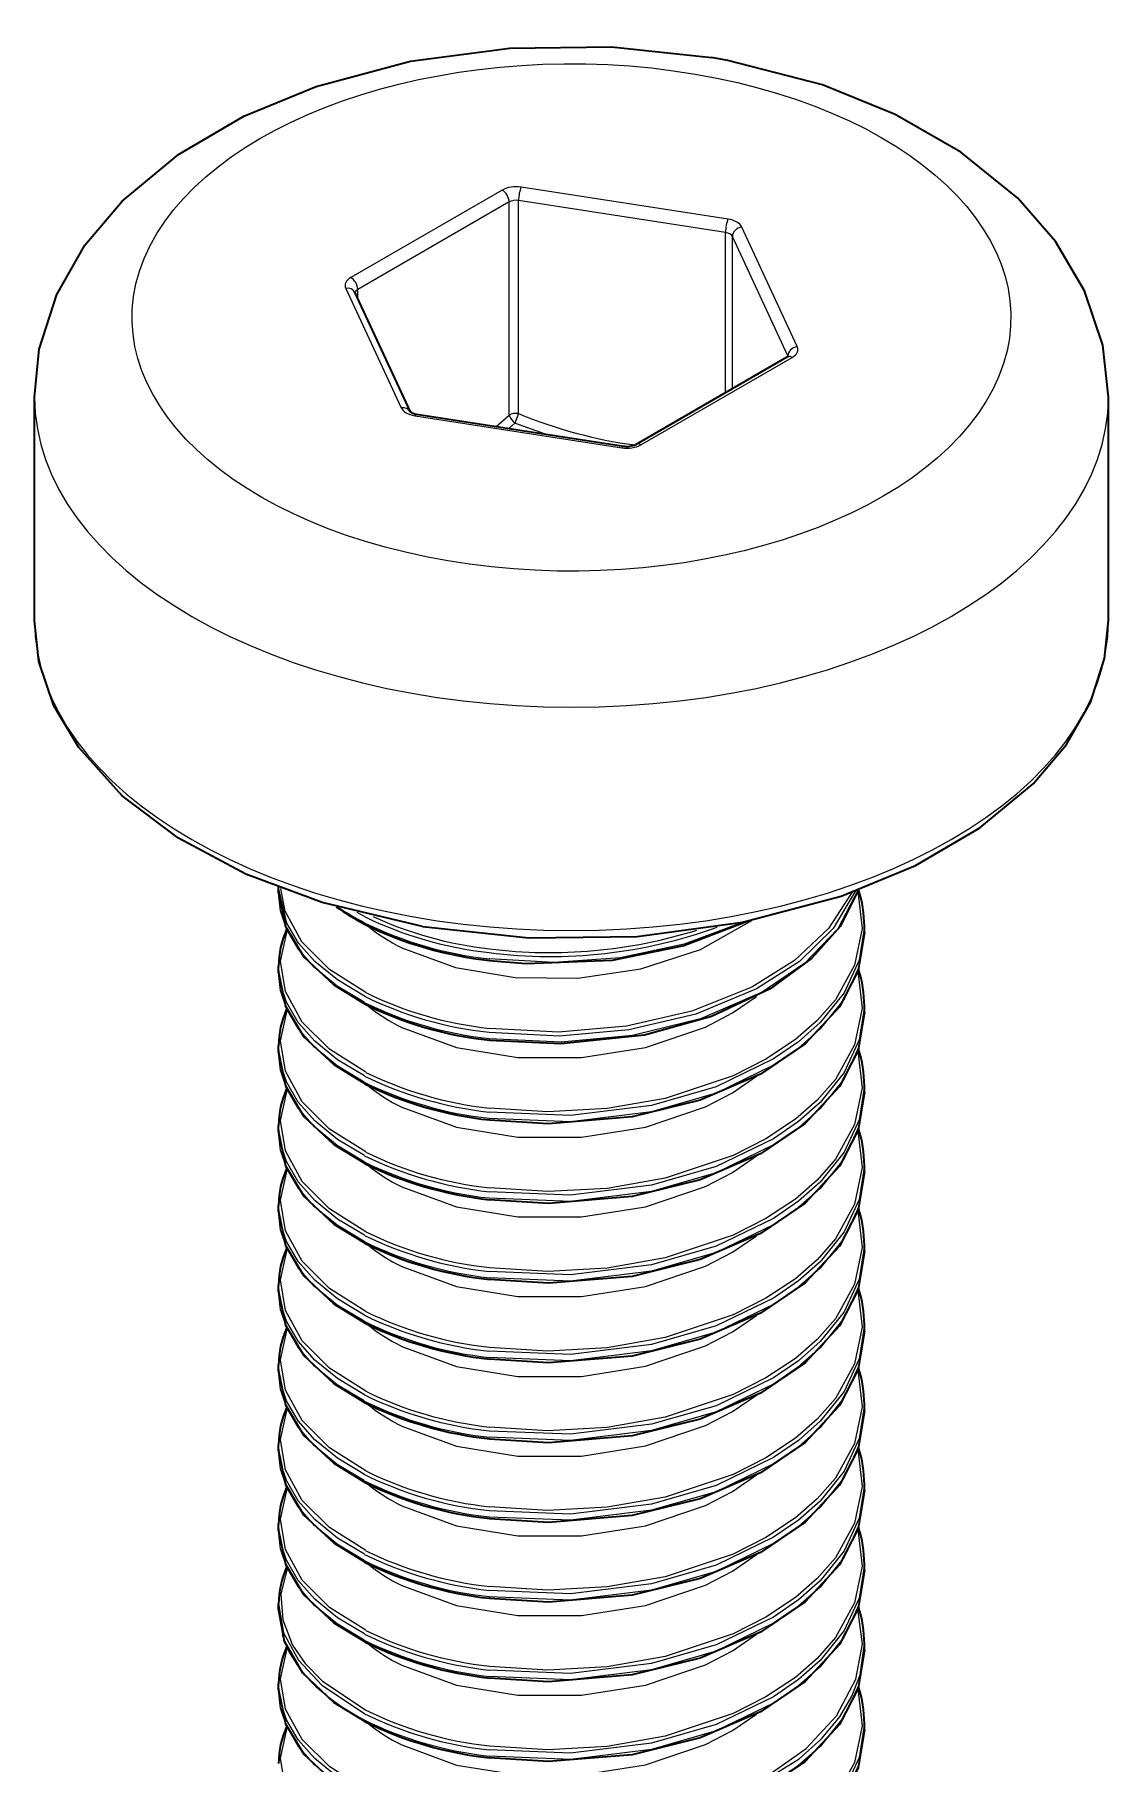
# Model space of a CAD drawing. Extents: x 145 to 857, y 42 to 790.
# Drawn here: x 742.86 to 748.36, y 754.18 to 763.03 of the extents above; entities that cross this region are included whole.
import ezdxf

# ---------------------------------------------------------------- set-up
doc = ezdxf.new("R2010")
doc.units = 0

msp = doc.modelspace()

# ---------------------------------------------------------------- linework, layer by layer
at = {"color": 7, "lineweight": 13, "ltscale": 0.026806}
msp.add_line((746.4085, 762.0865), (745.3489, 762.2504), dxfattribs=at)
at = {"color": 7, "lineweight": 13, "ltscale": 0.022392}
for p, q in [((745.2523, 762.2355), (744.4766, 761.7877)), ((745.2877, 762.1743), (744.512, 761.7264)), ((745.9615, 760.9304), (746.7372, 761.3782))]:
    msp.add_line(p, q, dxfattribs=at)
at = {"color": 7, "lineweight": 13, "ltscale": 0.027277}
for p, q in [((745.2877, 761.0832), (745.2877, 762.1743)), ((745.3359, 761.0907), (745.3359, 762.1818))]:
    msp.add_line(p, q, dxfattribs=at)
at = {"color": 7, "lineweight": 13, "ltscale": 0.026804}
for p, q in [((746.3955, 762.0178), (745.3359, 762.1818)), ((744.8054, 761.0793), (745.8649, 760.9154))]:
    msp.add_line(p, q, dxfattribs=at)
at = {"color": 7, "lineweight": 13, "ltscale": 0.0205}
msp.add_line((746.3955, 761.1978), (746.3955, 762.0178), dxfattribs=at)
at = {"color": 7, "lineweight": 13, "ltscale": 0.016862}
for p, q in [((746.7148, 761.3856), (746.4309, 761.9974)), ((744.4507, 761.7319), (744.7347, 761.1201))]:
    msp.add_line(p, q, dxfattribs=at)
at = {"color": 7, "lineweight": 13, "ltscale": 0.019479}
msp.add_line((746.4309, 761.2183), (746.4309, 761.9974), dxfattribs=at)
at = {"color": 7, "lineweight": 13, "ltscale": 0.016861}
msp.add_line((746.7631, 761.434), (746.4792, 762.0457), dxfattribs=at)
at = {"color": 7, "lineweight": 35, "ltscale": 0.016862}
msp.add_line((744.4961, 761.7122), (744.78, 761.1003), dxfattribs=at)
at = {"color": 7, "lineweight": 13, "ltscale": 0.001213}
msp.add_line((744.512, 761.6779), (744.512, 761.7264), dxfattribs=at)
at = {"color": 7, "lineweight": 35, "ltscale": 0.022392}
msp.add_line((745.9365, 760.9329), (746.7122, 761.3807), dxfattribs=at)
at = {"color": 7, "lineweight": 35, "ltscale": 0.000189516}
msp.add_line((746.7122, 761.3807), (746.7183, 761.3853), dxfattribs=at)
at = {"color": 7, "lineweight": 35, "ltscale": 0.028577}
msp.add_line((742.8569, 760.0316), (742.8569, 761.1746), dxfattribs=at)
at = {"color": 7, "lineweight": 35, "ltscale": 0.026806}
msp.add_line((744.813, 761.0879), (745.8726, 760.924), dxfattribs=at)
at = {"color": 7, "lineweight": 13, "ltscale": 0.001325}
msp.add_line((745.3359, 761.0907), (745.3165, 761.0414), dxfattribs=at)
at = {"color": 7, "lineweight": 35, "ltscale": 0.028578}
msp.add_line((748.3569, 760.0316), (748.3569, 761.1747), dxfattribs=at)
at = {"color": 7, "lineweight": 13, "ltscale": 0.002203}
msp.add_line((745.2218, 761.0247), (745.2877, 761.0832), dxfattribs=at)
at = {"color": 7, "lineweight": 13, "ltscale": 0.001009}
msp.add_line((745.2863, 761.0147), (745.3165, 761.0414), dxfattribs=at)
at = {"color": 7, "lineweight": 13, "ltscale": 0.004038}
msp.add_line((745.4684, 760.9865), (745.3165, 761.0414), dxfattribs=at)
at = {"color": 7, "lineweight": 35, "ltscale": 0.000802612}
for p, q in [((744.1069, 758.6371), (744.1069, 758.6692)), ((747.1069, 758.433), (747.1069, 758.4651)), ((747.1069, 758.0247), (747.1069, 758.0568)), ((747.1069, 757.6165), (747.1069, 757.6486)), ((744.1069, 757.4124), (744.1069, 757.4445)), ((744.1069, 757.0041), (744.1069, 757.0362)), ((744.1069, 756.5958), (744.1069, 756.6279)), ((747.1069, 756.3917), (747.1069, 756.4238)), ((744.1069, 756.1876), (744.1069, 756.2197)), ((744.1069, 755.7794), (744.1069, 755.8115)), ((744.1069, 755.3711), (744.1069, 755.4032)), ((747.1069, 755.167), (747.1069, 755.1991)), ((747.1069, 754.7587), (747.1069, 754.7908)), ((747.1069, 754.3505), (747.1069, 754.3826))]:
    msp.add_line(p, q, dxfattribs=at)
at = {"color": 7, "lineweight": 13, "ltscale": 0.001049}
msp.add_line((744.5469, 758.5157), (744.5099, 758.5355), dxfattribs=at)
at = {"color": 7, "lineweight": 35, "ltscale": 0.000804138}
for p, q in [((744.1069, 758.2288), (744.1069, 758.261)), ((744.1069, 757.8206), (744.1069, 757.8527)), ((747.1069, 757.2082), (747.1069, 757.2404)), ((747.1069, 756.7999), (747.1069, 756.8321)), ((747.1069, 755.9835), (747.1069, 756.0156)), ((747.1069, 755.5752), (747.1069, 755.6074)), ((744.1069, 754.9628), (744.1069, 754.995)), ((744.1069, 754.5546), (744.1069, 754.5867))]:
    msp.add_line(p, q, dxfattribs=at)
at = {"color": 7, "lineweight": 35}
for points in [[(742.8569, 761.1746), (742.8813, 761.4209), (742.9706, 761.7005), (743.1149, 761.9534), (743.306, 762.1789), (743.5944, 762.4177), (743.9285, 762.6129), (744.2999, 762.7659), (744.7826, 762.8945), (745.2918, 762.9624), (745.8112, 762.969), (746.3239, 762.9141)], [(748.3569, 761.1747), (748.3282, 761.4414), (748.2347, 761.7194), (748.0857, 761.9719), (747.8929, 762.1937), (747.6016, 762.4301), (747.265, 762.6227), (746.892, 762.7734), (746.4076, 762.899), (746.3239, 762.9141)], [(744.8441, 758.4649), (744.3297, 758.5863), (743.9391, 758.7327), (743.5947, 758.9166), (743.3064, 759.134), (743.0829, 759.3801), (742.9559, 759.5948), (742.8796, 759.8206), (742.8569, 760.0316)], [(744.8441, 758.4649), (745.3892, 758.4067), (745.9429, 758.4137), (746.4832, 758.4857), (746.9884, 758.6201), (747.368, 758.7765), (747.6989, 758.9694), (747.9714, 759.1947), (748.1425, 759.3963), (748.2651, 759.6106), (748.3376, 759.837), (748.3569, 760.0316)], [(744.1069, 758.6371), (744.1414, 758.464), (744.2361, 758.308), (744.3902, 758.165), (744.5503, 758.0667)], [(747.0762, 758.6514), (746.9822, 758.4648), (746.8385, 758.3018), (746.6251, 758.145), (746.3243, 758.0033), (745.9804, 757.9085), (745.5524, 757.8629), (745.1878, 757.8809)], [(746.5112, 758.4913), (746.1815, 758.365), (745.8153, 758.2905), (745.3733, 758.2733), (745.1878, 758.2891)], [(747.1069, 758.433), (747.0747, 758.2388), (746.9796, 758.0527), (746.804, 757.8633), (746.5754, 757.7083), (746.2665, 757.5749), (745.9182, 757.489), (745.4899, 757.454), (745.1878, 757.4726)], [(744.1069, 758.2288), (744.1414, 758.0557), (744.2361, 757.8998), (744.3902, 757.7567), (744.5503, 757.6584)], [(747.1069, 758.0247), (747.0747, 757.8306), (746.9796, 757.6445), (746.804, 757.4551), (746.5754, 757.3), (746.2665, 757.1666), (745.9182, 757.0807), (745.4899, 757.0457), (745.1878, 757.0643)], [(744.1069, 757.8206), (744.1414, 757.6475), (744.2361, 757.4915), (744.3902, 757.3485), (744.5503, 757.2501)], [(747.1069, 757.6165), (747.0747, 757.4224), (746.9796, 757.2362), (746.804, 757.0469), (746.5754, 756.8918), (746.2665, 756.7584), (745.9182, 756.6725), (745.4899, 756.6375), (745.1878, 756.6561)], [(744.1069, 757.4124), (744.1414, 757.2393), (744.2361, 757.0833), (744.3902, 756.9402), (744.5503, 756.8419)], [(747.1069, 757.2082), (747.0747, 757.0141), (746.9796, 756.8279), (746.804, 756.6386), (746.5754, 756.4835), (746.2665, 756.3502), (745.9182, 756.2643), (745.4899, 756.2292), (745.1878, 756.2478)], [(744.1069, 757.0041), (744.1414, 756.831), (744.2361, 756.675), (744.3902, 756.532), (744.5503, 756.4336)], [(747.1069, 756.7999), (747.0747, 756.6058), (746.9796, 756.4197), (746.804, 756.2303), (746.5754, 756.0753), (746.2665, 755.9419), (745.9182, 755.856), (745.4899, 755.8209), (745.1878, 755.8396)], [(744.1069, 756.5958), (744.1414, 756.4227), (744.2361, 756.2668), (744.3902, 756.1238), (744.5503, 756.0254)], [(747.1069, 756.3917), (747.0747, 756.1976), (746.9796, 756.0115), (746.804, 755.8221), (746.5754, 755.6671), (746.2665, 755.5336), (745.9182, 755.4478), (745.4899, 755.4127), (745.1878, 755.4313)], [(744.1069, 756.1876), (744.1414, 756.0145), (744.2361, 755.8585), (744.3902, 755.7155), (744.5503, 755.6171)], [(747.1069, 755.9835), (747.0747, 755.7894), (746.9796, 755.6032), (746.804, 755.4138), (746.5754, 755.2588), (746.2665, 755.1254), (745.9182, 755.0396), (745.4899, 755.0045), (745.1878, 755.0231)], [(744.1069, 755.7794), (744.1414, 755.6062), (744.2361, 755.4503), (744.3902, 755.3073), (744.5503, 755.2089)], [(747.1069, 755.5752), (747.0747, 755.3811), (746.9796, 755.1949), (746.804, 755.0056), (746.5754, 754.8506), (746.2665, 754.7172), (745.9182, 754.6313), (745.4899, 754.5962), (745.1878, 754.6149)], [(744.1069, 755.3711), (744.1414, 755.198), (744.2361, 755.0421), (744.3902, 754.899), (744.5503, 754.8007)], [(747.1069, 755.167), (747.0747, 754.9728), (746.9796, 754.7867), (746.804, 754.5974), (746.5754, 754.4423), (746.2665, 754.3089), (745.9182, 754.223), (745.4899, 754.188), (745.1878, 754.2066)], [(744.1069, 754.9628), (744.1359, 754.8038), (744.2296, 754.6418), (744.3882, 754.4922), (744.5503, 754.3924)], [(747.1069, 754.7587), (747.0747, 754.5646), (746.9796, 754.3785), (746.804, 754.1891), (746.5754, 754.0341), (746.2665, 753.9006), (745.9182, 753.8148), (745.4899, 753.7797), (745.1878, 753.7983)], [(744.1069, 754.5546), (744.1414, 754.3815), (744.2361, 754.2255), (744.3902, 754.0825), (744.5503, 753.9841)], [(747.1069, 754.3505), (747.0747, 754.1564), (746.9796, 753.9702), (746.804, 753.7809), (746.5754, 753.6258), (746.2665, 753.4924), (745.9182, 753.4065), (745.4899, 753.3715), (745.1878, 753.3901)]]:
    msp.add_lwpolyline(points, dxfattribs=at)
at = {"color": 7, "lineweight": 13}
for points in [[(744.5456, 758.076), (744.4074, 758.1589), (744.2909, 758.254), (744.2069, 758.35), (744.1472, 758.4529), (744.1171, 758.5441), (744.1069, 758.6371)], [(744.5469, 758.1075), (744.4085, 758.1903), (744.2917, 758.2854), (744.2088, 758.3795), (744.1492, 758.4805), (744.107, 758.663)], [(744.5533, 758.1261), (744.3673, 758.2443), (744.2263, 758.385), (744.1406, 758.5423), (744.1176, 758.6589)], [(747.0753, 758.6511), (746.9705, 758.4525), (746.802, 758.2756), (746.5828, 758.1275), (746.2678, 757.9913), (745.9186, 757.9056), (745.5542, 757.8713), (745.1846, 757.8896)], [(747.0616, 758.646), (746.9476, 758.4547), (746.7745, 758.2855), (746.5547, 758.1445), (746.2437, 758.0156), (745.9014, 757.9349), (745.5454, 757.9033), (745.1846, 757.9218)], [(747.0734, 758.6431), (747.0964, 758.454), (747.0569, 758.2663), (746.9584, 758.0889), (746.8658, 757.9825), (746.7538, 757.8851), (746.6031, 757.7852), (746.4344, 757.7001), (746.086, 757.5839), (745.7893, 757.5314), (745.4863, 757.5145), (745.1865, 757.5333)], [(747.0422, 758.639), (746.9238, 758.4534), (746.7491, 758.2898), (746.5305, 758.1538), (746.224, 758.0302), (745.8882, 757.953), (745.5396, 757.9232), (745.1865, 757.9415)], [(744.5533, 757.7179), (744.3683, 757.8353), (744.2277, 757.975), (744.1416, 758.1312), (744.1171, 758.2873), (744.1505, 758.4427)], [(744.7376, 758.3553), (745.012, 758.2544), (745.3191, 758.2029), (745.639, 758.2004), (745.9628, 758.248), (746.2673, 758.3464), (746.5309, 758.4954)], [(746.4856, 758.4862), (746.1835, 758.3735), (745.8566, 758.3043), (745.519, 758.2791), (745.1846, 758.2979)], [(747.1069, 758.4651), (747.0806, 758.2913), (747.0035, 758.1249), (746.8808, 757.9717), (746.7699, 757.8737), (746.6422, 757.7858), (746.3472, 757.6434), (746.0167, 757.5479), (745.601, 757.4968), (745.1846, 757.5135)], [(747.1069, 758.433), (747.0806, 758.2592), (747.0035, 758.0927), (746.8808, 757.9396), (746.7699, 757.8416), (746.6422, 757.7537), (746.3472, 757.6112), (746.0167, 757.5157), (745.601, 757.4646), (745.1846, 757.4813)], [(744.5469, 757.6993), (744.4085, 757.782), (744.2917, 757.8771), (744.2073, 757.9733), (744.1473, 758.0765), (744.1171, 758.1678), (744.1069, 758.261)], [(744.5456, 757.6678), (744.4074, 757.7507), (744.2909, 757.8458), (744.2069, 757.9418), (744.1472, 758.0447), (744.1171, 758.1359), (744.1069, 758.2288)], [(747.0734, 758.2349), (747.0964, 758.0458), (747.0569, 757.858), (746.9584, 757.6807), (746.8658, 757.5742), (746.7538, 757.4769), (746.6031, 757.3769), (746.4344, 757.2918), (746.086, 757.1757), (745.7893, 757.1232), (745.4863, 757.1063), (745.1865, 757.1251)], [(744.7376, 757.9471), (745.0176, 757.8447), (745.3313, 757.7936), (745.6577, 757.7936), (745.9858, 757.8452), (746.2927, 757.9495), (746.4312, 758.0212), (746.5552, 758.1056)], [(744.5533, 757.3096), (744.3683, 757.4271), (744.2277, 757.5667), (744.1416, 757.7229), (744.1171, 757.879), (744.1505, 758.0345)], [(747.1069, 758.0568), (747.0806, 757.8831), (747.0035, 757.7166), (746.8808, 757.5635), (746.7699, 757.4655), (746.6422, 757.3776), (746.3472, 757.2351), (746.0167, 757.1396), (745.601, 757.0885), (745.1846, 757.1052)], [(747.1069, 758.0247), (747.0806, 757.851), (747.0035, 757.6844), (746.8808, 757.5314), (746.7699, 757.4333), (746.6422, 757.3455), (746.3472, 757.203), (746.0167, 757.1075), (745.601, 757.0564), (745.1846, 757.0731)], [(744.5469, 757.291), (744.4085, 757.3738), (744.2917, 757.4689), (744.2073, 757.5651), (744.1473, 757.6683), (744.1171, 757.7596), (744.1069, 757.8527)], [(744.5456, 757.2596), (744.4074, 757.3424), (744.2909, 757.4376), (744.2069, 757.5335), (744.1472, 757.6364), (744.1171, 757.7277), (744.1069, 757.8206)], [(747.0734, 757.8266), (747.0964, 757.6375), (747.0569, 757.4498), (746.9584, 757.2724), (746.8658, 757.166), (746.7538, 757.0687), (746.6031, 756.9686), (746.4344, 756.8836), (746.086, 756.7674), (745.7893, 756.7149), (745.4863, 756.698), (745.1865, 756.7168)], [(744.7376, 757.5389), (745.0176, 757.4364), (745.3313, 757.3854), (745.6577, 757.3853), (745.9858, 757.437), (746.2927, 757.5412), (746.4312, 757.6129), (746.5552, 757.6974)], [(747.1069, 757.6486), (747.0806, 757.4749), (747.0035, 757.3083), (746.8808, 757.1552), (746.7699, 757.0572), (746.6422, 756.9693), (746.3472, 756.8269), (746.0167, 756.7314), (745.601, 756.6802), (745.1846, 756.697)], [(744.5533, 756.9014), (744.3683, 757.0188), (744.2277, 757.1584), (744.1416, 757.3147), (744.1171, 757.4708), (744.1505, 757.6262)], [(747.1069, 757.6165), (747.0806, 757.4427), (747.0035, 757.2762), (746.8808, 757.1231), (746.7699, 757.025), (746.6422, 756.9372), (746.3472, 756.7947), (746.0167, 756.6993), (745.601, 756.6481), (745.1846, 756.6649)], [(744.5469, 756.8828), (744.4085, 756.9656), (744.2917, 757.0607), (744.2073, 757.1569), (744.1473, 757.26), (744.1171, 757.3514), (744.1069, 757.4445)], [(744.5456, 756.8513), (744.4074, 756.9342), (744.2909, 757.0293), (744.2069, 757.1252), (744.1472, 757.2281), (744.1171, 757.3194), (744.1069, 757.4124)], [(747.0734, 757.4183), (747.0964, 757.2292), (747.0569, 757.0416), (746.9584, 756.8641), (746.8658, 756.7578), (746.7538, 756.6604), (746.6031, 756.5604), (746.4344, 756.4753), (746.086, 756.3591), (745.7893, 756.3066), (745.4863, 756.2898), (745.1865, 756.3086)], [(744.7376, 757.1306), (745.0176, 757.0281), (745.3313, 756.9772), (745.6577, 756.9771), (745.9858, 757.0287), (746.2927, 757.1329), (746.4312, 757.2047), (746.5552, 757.2891)], [(744.5533, 756.4932), (744.3683, 756.6105), (744.2277, 756.7502), (744.1416, 756.9064), (744.1171, 757.0625), (744.1505, 757.218)], [(747.1069, 757.2404), (747.0806, 757.0666), (747.0035, 756.9001), (746.8808, 756.7469), (746.7699, 756.6489), (746.6422, 756.561), (746.3472, 756.4186), (746.0167, 756.3232), (745.601, 756.272), (745.1846, 756.2888)], [(747.1069, 757.2082), (747.0806, 757.0344), (747.0035, 756.868), (746.8808, 756.7148), (746.7699, 756.6168), (746.6422, 756.5289), (746.3472, 756.3865), (746.0167, 756.291), (745.601, 756.2399), (745.1846, 756.2566)], [(744.5469, 756.4745), (744.4085, 756.5573), (744.2917, 756.6524), (744.2073, 756.7486), (744.1473, 756.8518), (744.1171, 756.9431), (744.1069, 757.0362)], [(744.5456, 756.4431), (744.4074, 756.5259), (744.2909, 756.6211), (744.2069, 756.717), (744.1472, 756.8199), (744.1171, 756.9111), (744.1069, 757.0041)], [(747.0734, 757.0101), (747.0964, 756.821), (747.0569, 756.6333), (746.9584, 756.4559), (746.8658, 756.3495), (746.7538, 756.2522), (746.6031, 756.1522), (746.4344, 756.0671), (746.086, 755.9509), (745.7893, 755.8984), (745.4863, 755.8815), (745.1865, 755.9003)], [(744.7376, 756.7224), (745.0176, 756.6199), (745.3313, 756.5689), (745.6577, 756.5688), (745.9858, 756.6205), (746.2927, 756.7247), (746.4312, 756.7964), (746.5552, 756.8809)], [(744.5533, 756.0849), (744.3683, 756.2023), (744.2277, 756.342), (744.1416, 756.4982), (744.1171, 756.6543), (744.1505, 756.8098)], [(747.1069, 756.8321), (747.0806, 756.6583), (747.0035, 756.4918), (746.8808, 756.3387), (746.7699, 756.2407), (746.6422, 756.1528), (746.3472, 756.0104), (746.0167, 755.9149), (745.601, 755.8638), (745.1846, 755.8805)], [(747.1069, 756.7999), (747.0806, 756.6262), (747.0035, 756.4597), (746.8808, 756.3066), (746.7699, 756.2086), (746.6422, 756.1207), (746.3472, 755.9783), (746.0167, 755.8828), (745.601, 755.8316), (745.1846, 755.8484)], [(744.5469, 756.0663), (744.4085, 756.149), (744.2917, 756.2441), (744.2073, 756.3403), (744.1473, 756.4435), (744.1171, 756.5349), (744.1069, 756.6279)], [(744.5456, 756.0349), (744.4074, 756.1177), (744.2909, 756.2128), (744.2069, 756.3088), (744.1472, 756.4117), (744.1171, 756.5029), (744.1069, 756.5958)], [(747.0734, 756.6019), (747.0964, 756.4128), (747.0569, 756.225), (746.9584, 756.0477), (746.8658, 755.9412), (746.7538, 755.8439), (746.6031, 755.7439), (746.4344, 755.6588), (746.086, 755.5427), (745.7893, 755.4901), (745.4863, 755.4733), (745.1865, 755.4921)], [(744.5533, 755.6766), (744.3683, 755.7941), (744.2277, 755.9337), (744.1416, 756.0899), (744.1171, 756.246), (744.1505, 756.4015)], [(744.7376, 756.3141), (745.0176, 756.2117), (745.3313, 756.1606), (745.6577, 756.1606), (745.9858, 756.2122), (746.2927, 756.3164), (746.4312, 756.3882), (746.5552, 756.4727)], [(747.1069, 756.4238), (747.0806, 756.2501), (747.0035, 756.0836), (746.8808, 755.9305), (746.7699, 755.8325), (746.6422, 755.7446), (746.3472, 755.6021), (746.0167, 755.5067), (745.601, 755.4555), (745.1846, 755.4722)], [(747.1069, 756.3917), (747.0806, 756.218), (747.0035, 756.0515), (746.8808, 755.8983), (746.7699, 755.8003), (746.6422, 755.7124), (746.3472, 755.57), (746.0167, 755.4745), (745.601, 755.4233), (745.1846, 755.4401)], [(744.5469, 755.658), (744.4085, 755.7408), (744.2917, 755.8359), (744.2073, 755.9321), (744.1473, 756.0353), (744.1171, 756.1266), (744.1069, 756.2197)], [(744.5456, 755.6266), (744.4074, 755.7095), (744.2909, 755.8046), (744.2069, 755.9005), (744.1472, 756.0034), (744.1171, 756.0946), (744.1069, 756.1876)], [(747.0734, 756.1936), (747.0964, 756.0045), (747.0569, 755.8168), (746.9584, 755.6394), (746.8658, 755.533), (746.7538, 755.4357), (746.6031, 755.3356), (746.4344, 755.2506), (746.086, 755.1344), (745.7893, 755.0819), (745.4863, 755.065), (745.1865, 755.0838)], [(744.7376, 755.9059), (745.0176, 755.8034), (745.3313, 755.7524), (745.6577, 755.7523), (745.9858, 755.804), (746.2927, 755.9082), (746.4312, 755.9799), (746.5552, 756.0644)], [(744.5533, 755.2684), (744.3683, 755.3858), (744.2277, 755.5255), (744.1416, 755.6816), (744.1171, 755.8378), (744.1505, 755.9932)], [(747.1069, 756.0156), (747.0806, 755.8419), (747.0035, 755.6754), (746.8808, 755.5222), (746.7699, 755.4242), (746.6422, 755.3363), (746.3472, 755.1938), (746.0167, 755.0984), (745.601, 755.0472), (745.1846, 755.064)], [(747.1069, 755.9835), (747.0806, 755.8097), (747.0035, 755.6432), (746.8808, 755.4901), (746.7699, 755.3921), (746.6422, 755.3042), (746.3472, 755.1617), (746.0167, 755.0663), (745.601, 755.0151), (745.1846, 755.0319)], [(744.5469, 755.2498), (744.4085, 755.3326), (744.2917, 755.4277), (744.2073, 755.5238), (744.1473, 755.627), (744.1171, 755.7184), (744.1069, 755.8115)], [(744.5456, 755.2183), (744.4074, 755.3012), (744.2909, 755.3963), (744.2069, 755.4922), (744.1472, 755.5952), (744.1171, 755.6864), (744.1069, 755.7794)], [(747.0734, 755.7853), (747.0964, 755.5963), (747.0569, 755.4086), (746.9584, 755.2311), (746.8658, 755.1248), (746.7538, 755.0275), (746.6031, 754.9274), (746.4344, 754.8423), (746.086, 754.7261), (745.7893, 754.6736), (745.4863, 754.6567), (745.1865, 754.6755)], [(744.7376, 755.4977), (745.0176, 755.3951), (745.3313, 755.3442), (745.6577, 755.3441), (745.9858, 755.3957), (746.2927, 755.4999), (746.4312, 755.5717), (746.5552, 755.6561)], [(747.1069, 755.6074), (747.0806, 755.4336), (747.0035, 755.2671), (746.8808, 755.114), (746.7699, 755.0159), (746.6422, 754.9281), (746.3472, 754.7856), (746.0167, 754.6902), (745.601, 754.639), (745.1846, 754.6558)], [(744.5533, 754.8601), (744.3683, 754.9775), (744.2277, 755.1172), (744.1416, 755.2734), (744.1171, 755.4296), (744.1505, 755.585)], [(747.1069, 755.5752), (747.0806, 755.4015), (747.0035, 755.235), (746.8808, 755.0818), (746.7699, 754.9838), (746.6422, 754.8959), (746.3472, 754.7535), (746.0167, 754.658), (745.601, 754.6069), (745.1846, 754.6236)], [(744.5469, 754.8416), (744.4085, 754.9243), (744.2917, 755.0194), (744.2073, 755.1156), (744.1473, 755.2188), (744.1171, 755.3101), (744.1069, 755.4032)], [(744.5456, 754.8101), (744.4074, 754.8929), (744.2909, 754.988), (744.2069, 755.084), (744.1472, 755.187), (744.1171, 755.2781), (744.1069, 755.3711)], [(747.0734, 755.3771), (747.0964, 755.188), (747.0569, 755.0003), (746.9584, 754.8229), (746.8658, 754.7165), (746.7538, 754.6192), (746.6031, 754.5192), (746.4344, 754.4341), (746.086, 754.3179), (745.7893, 754.2654), (745.4863, 754.2485), (745.1865, 754.2673)], [(744.7376, 755.0894), (745.0176, 754.9869), (745.3313, 754.9359), (745.6577, 754.9358), (745.9858, 754.9874), (746.2927, 755.0917), (746.4312, 755.1635), (746.5552, 755.2479)], [(744.1505, 755.1768), (744.1185, 755.0457), (744.1279, 754.9131), (744.1779, 754.7843), (744.243, 754.6897), (744.3291, 754.6019), (744.5533, 754.4519)], [(747.1069, 755.1991), (747.0806, 755.0254), (747.0035, 754.8589), (746.8808, 754.7057), (746.7699, 754.6077), (746.6422, 754.5198), (746.3472, 754.3774), (746.0167, 754.2819), (745.601, 754.2308), (745.1846, 754.2475)], [(747.1069, 755.167), (747.0806, 754.9932), (747.0035, 754.8267), (746.8808, 754.6736), (746.7699, 754.5756), (746.6422, 754.4877), (746.3472, 754.3452), (746.0167, 754.2498), (745.601, 754.1986), (745.1846, 754.2153)], [(744.1069, 754.995), (744.1326, 754.8473), (744.2079, 754.7067), (744.3274, 754.5787), (744.5469, 754.4333)], [(745.1865, 753.8591), (745.5583, 753.8411), (745.9322, 753.8777), (746.2891, 753.9691), (746.6078, 754.1136), (746.8091, 754.2557), (746.9645, 754.4229), (747.0632, 754.6091), (747.0967, 754.7886), (747.0734, 754.9689)], [(744.7376, 754.6812), (745.0176, 754.5787), (745.3313, 754.5276), (745.6577, 754.5276), (745.9858, 754.5792), (746.2927, 754.6835), (746.4312, 754.7552), (746.5552, 754.8397)], [(744.5533, 754.0436), (744.3684, 754.1609), (744.2278, 754.3004), (744.1417, 754.4565), (744.1171, 754.6124), (744.1501, 754.7678)], [(745.1846, 753.8392), (745.5263, 753.8206), (745.871, 753.8478), (746.204, 753.921), (746.5101, 754.0393), (746.7726, 754.2016), (746.8876, 754.3044), (746.9812, 754.4171), (747.0433, 754.5224), (747.085, 754.6323), (747.1069, 754.7908)], [(747.1069, 754.7587), (747.0806, 754.585), (747.0035, 754.4185), (746.8808, 754.2654), (746.7699, 754.1674), (746.6422, 754.0795), (746.3472, 753.937), (746.0167, 753.8416), (745.601, 753.7904), (745.1846, 753.8071)], [(744.5469, 754.025), (744.4085, 754.1078), (744.2917, 754.2029), (744.2073, 754.2991), (744.1473, 754.4023), (744.1171, 754.4937), (744.1069, 754.5867)], [(744.5456, 753.9936), (744.4074, 754.0764), (744.2909, 754.1716), (744.2069, 754.2675), (744.1472, 754.3704), (744.1171, 754.4617), (744.1069, 754.5546)], [(747.0734, 754.5606), (747.0964, 754.3715), (747.0569, 754.1838), (746.9584, 754.0064), (746.8658, 753.9), (746.7538, 753.8027), (746.6031, 753.7026), (746.4344, 753.6176), (746.086, 753.5014), (745.7893, 753.4489), (745.4863, 753.432), (745.1865, 753.4508)], [(744.5533, 753.6354), (744.3683, 753.7528), (744.2277, 753.8925), (744.1416, 754.0487), (744.1171, 754.2048), (744.1505, 754.3602)], [(744.7376, 754.2729), (745.0176, 754.1704), (745.3313, 754.1194), (745.6577, 754.1193), (745.9858, 754.171), (746.2927, 754.2752), (746.4312, 754.3469), (746.5552, 754.4314)], [(747.1069, 754.3826), (747.0806, 754.2089), (747.0035, 754.0424), (746.8808, 753.8892), (746.7699, 753.7912), (746.6422, 753.7033), (746.3472, 753.5609), (746.0167, 753.4655), (745.601, 753.4142), (745.1846, 753.431)], [(747.1069, 754.3505), (747.0806, 754.1768), (747.0035, 754.0103), (746.8808, 753.8571), (746.7699, 753.7591), (746.6422, 753.6712), (746.3472, 753.5287), (746.0167, 753.4333), (745.601, 753.3821), (745.1846, 753.3989)]]:
    msp.add_lwpolyline(points, dxfattribs=at)
at = {"color": 7, "lineweight": 35}
for centre, radius, start, end in [((744.8187, 761.1522), 0.0644, 232.3851, 264.99437), ((745.8913, 761.0286), 0.1061, 259.87854, 295.29891), ((746.4993, 758.4638), 0.6077, 0.12197, 18.01725), ((745.1022, 759.5535), 1.2116, 234.69429, 242.90322), ((744.5712, 758.2585), 0.4644, 155.80319, 179.69496), ((745.3933, 760.1978), 1.9189, 243.92651, 263.85408), ((746.499, 758.0555), 0.6079, 0.12424, 18.15022), ((744.5712, 757.8502), 0.4644, 155.80319, 179.69496), ((745.3933, 759.7895), 1.9189, 243.92651, 263.85408), ((746.499, 757.6473), 0.6079, 0.12424, 18.15022), ((745.3933, 759.3812), 1.9189, 243.92651, 263.85408), ((744.5712, 757.442), 0.4644, 155.80319, 179.69496), ((746.499, 757.239), 0.6079, 0.12424, 18.15022), ((744.5712, 757.0338), 0.4644, 155.80319, 179.69496), ((745.3933, 758.973), 1.9189, 243.92651, 263.85407), ((746.499, 756.8308), 0.6079, 0.12424, 18.15022), ((745.3933, 758.5647), 1.9189, 243.92651, 263.85407), ((744.5712, 756.6255), 0.4644, 155.80319, 179.69496), ((746.499, 756.4225), 0.6079, 0.12424, 18.15022), ((744.5712, 756.2172), 0.4644, 155.80319, 179.69496), ((745.3933, 758.1565), 1.9189, 243.92651, 263.85407), ((746.499, 756.0143), 0.6079, 0.12424, 18.15022), ((744.5712, 755.809), 0.4644, 155.80319, 179.69496), ((745.3933, 757.7482), 1.9189, 243.92651, 263.85408), ((746.499, 755.606), 0.6079, 0.12424, 18.15022), ((745.3933, 757.34), 1.9189, 243.92651, 263.85407), ((744.5712, 755.4008), 0.4644, 155.80319, 179.69496), ((746.499, 755.1978), 0.6079, 0.12424, 18.15022), ((744.5715, 754.9924), 0.4647, 155.79551, 179.68864), ((745.3933, 756.9318), 1.9189, 243.92651, 263.85408), ((746.4982, 754.7894), 0.6088, 0.13681, 18.13566), ((744.5713, 754.5842), 0.4644, 155.78548, 179.69426), ((745.3933, 756.5235), 1.9189, 243.92651, 263.85408), ((746.499, 754.3813), 0.6079, 0.12424, 18.15022), ((744.5712, 754.176), 0.4644, 155.80319, 179.69496), ((745.3933, 756.1152), 1.9189, 243.92651, 263.85408)]:
    msp.add_arc(centre, radius, start, end, dxfattribs=at)
at = {"color": 7, "lineweight": 13}
for centre, radius, start, end in [((746.2397, 763.2483), 2.3388, 247.27351, 262.43118), ((745.3843, 761.1199), 0.1036, 200.80284, 229.22291), ((745.1118, 759.5863), 1.2389, 235.89677, 242.80942), ((745.3918, 760.2126), 1.9252, 243.91158, 263.82262), ((745.3927, 760.245), 1.9256, 243.93662, 263.79879), ((745.1444, 759.1821), 0.9213, 230.65605, 243.80326), ((745.402, 760.2896), 1.9512, 245.42059, 263.66065), ((745.4984, 760.8119), 2.5013, 262.7957, 289.99373), ((745.4968, 760.845), 2.5143, 262.91249, 287.3881), ((745.3922, 759.838), 1.9267, 243.96575, 263.8167), ((745.3927, 759.8438), 1.9125, 243.95574, 263.81385), ((745.3918, 759.8044), 1.9252, 243.91158, 263.82262), ((745.1444, 758.7739), 0.9213, 230.65605, 243.80326), ((745.3918, 759.3961), 1.9252, 243.91158, 263.82262), ((745.3922, 759.4297), 1.9267, 243.96575, 263.81671), ((745.3927, 759.4355), 1.9125, 243.95574, 263.81385), ((745.1444, 758.3657), 0.9213, 230.65605, 243.80326), ((745.3922, 759.0215), 1.9267, 243.96575, 263.81671), ((745.3927, 759.0272), 1.9125, 243.95574, 263.81385), ((745.3918, 758.9879), 1.9252, 243.91158, 263.82262), ((745.1444, 757.9574), 0.9213, 230.65605, 243.80326), ((745.3918, 758.5797), 1.9252, 243.91158, 263.82262), ((745.3927, 758.612), 1.9256, 243.93662, 263.79879), ((745.3927, 758.619), 1.9125, 243.95574, 263.81385), ((745.1444, 757.5491), 0.9213, 230.65605, 243.80326), ((745.3927, 758.2108), 1.9125, 243.95574, 263.81385), ((745.3918, 758.1714), 1.9252, 243.91158, 263.82262), ((745.3923, 758.2048), 1.9265, 243.96044, 263.81351), ((745.1444, 757.1409), 0.9213, 230.65605, 243.80326), ((745.3927, 757.7955), 1.9256, 243.93662, 263.79879), ((745.3927, 757.8025), 1.9125, 243.95574, 263.81385), ((745.3918, 757.7632), 1.9252, 243.91158, 263.82262), ((745.1444, 756.7327), 0.9213, 230.65605, 243.80326), ((745.3918, 757.3549), 1.9252, 243.91158, 263.82262), ((745.3922, 757.3885), 1.9267, 243.96575, 263.81671), ((745.3927, 757.3942), 1.9125, 243.95574, 263.81385), ((745.1444, 756.3244), 0.9213, 230.65605, 243.80326), ((745.3922, 756.9803), 1.9267, 243.96575, 263.81671), ((745.3927, 756.986), 1.9125, 243.95574, 263.81385), ((745.3918, 756.9467), 1.9252, 243.91158, 263.82262), ((745.1444, 755.9161), 0.9213, 230.65605, 243.80326), ((745.3918, 756.5384), 1.9252, 243.91158, 263.82262), ((745.3922, 756.572), 1.9267, 243.96575, 263.81671), ((745.3927, 756.5778), 1.9125, 243.95574, 263.81385), ((745.1444, 755.5079), 0.9213, 230.65605, 243.80326), ((745.3927, 756.1695), 1.9125, 243.95574, 263.81385), ((745.3918, 756.1301), 1.9252, 243.91158, 263.82262), ((745.3923, 756.1636), 1.9265, 243.96044, 263.81351), ((745.1444, 755.0997), 0.9213, 230.65605, 243.80326)]:
    msp.add_arc(centre, radius, start, end, dxfattribs=at)
for centre, major_axis, ratio, start_param, end_param in [((745.6069, 761.5829), (2.25, 0), 0.57735, 1.285398, 7.568583), ((745.323, 762.1947), (0.1, 0), 0.57735, 1.308997, 2.356194), ((745.3489, 762.2096), (0.0076, 0.0494), 0.211325, 0.631914, 2.202711), ((745.2523, 762.1947), (-0.025, 0.0433), 0.57735, 3.926991, 5.497787), ((745.323, 762.1539), (0.05, 0), 0.57735, 1.308997, 2.356194), ((746.4085, 762.0457), (0.0076, 0.0494), 0.211325, 0.631914, 2.202711), ((746.3826, 762.0308), (0.1, 0), 0.57735, 0.261799, 1.308997), ((746.3826, 761.9899), (0.05, 0), 0.57735, 0.261799, 1.308997), ((746.4792, 762.0049), (0.0453, 0.0211), 0.788675, 1.219917, 2.790713), ((744.5474, 761.7468), (0.1, 0), 0.57735, 2.356194, 3.403392), ((744.4507, 761.691), (-0.0453, -0.0211), 0.788675, 3.141471, 4.36151), ((744.4766, 761.7468), (-0.025, 0.0433), 0.57735, 3.926991, 5.497787), ((744.5474, 761.7061), (0.05, 0), 0.57735, 2.356194, 3.043192), ((746.7372, 761.3373), (0.025, -0.0433), 0.57735, 2.356194, 3.141593), ((746.7631, 761.3931), (0.0453, 0.0211), 0.788675, 1.219917, 2.790713), ((746.6665, 761.419), (0.1, 0), 0.57735, 5.497787, 6.544985), ((745.6069, 761.1747), (2.75, 0), 0.57735, 3.141622, 6.283214), ((744.7347, 761.0793), (-0.0453, -0.0211), 0.788675, 3.141471, 4.36151), ((744.8312, 761.1351), (0.1, 0), 0.57735, 3.403392, 4.45059), ((744.8054, 761.0385), (-0.0076, -0.0494), 0.211325, 3.141593, 3.773507), ((745.323, 761.0628), (0.05, 0), 0.57735, 1.308997, 2.356194), ((745.8649, 760.8746), (-0.0076, -0.0494), 0.211325, 3.141593, 3.773507), ((745.8909, 760.9712), (0.1, 0), 0.57735, 4.45059, 5.497787), ((745.9615, 760.8895), (0.025, -0.0433), 0.57735, 2.356194, 3.141593), ((745.6069, 760.0316), (2.75, 0), 0.57735, 3.141622, 6.283214), ((745.4864, 754.9677), (1.3795, 0.0066), 0.557706, 3.30242, 3.95926)]:
    msp.add_ellipse(centre, major_axis=major_axis, ratio=ratio, start_param=start_param, end_param=end_param, dxfattribs=at)

doc.saveas('drawing.dxf')
